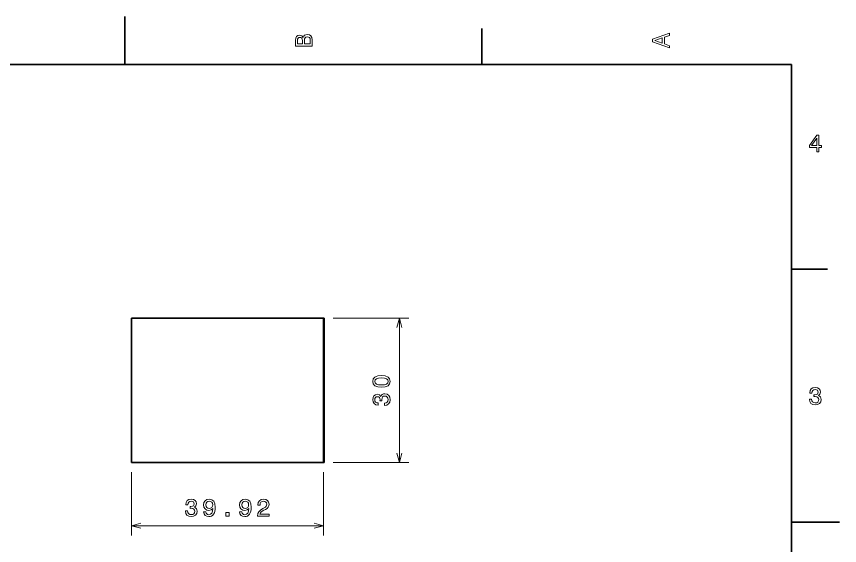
# Model space of a CAD drawing. Extents: x 0 to 297, y 0 to 210.
# Drawn here: x 126 to 297, y 100.1 to 210 of the extents above; entities that cross this region are included whole.
import ezdxf

# ---------------------------------------------------------------- set-up
doc = ezdxf.new("R2010")
doc.units = 0

msp = doc.modelspace()

# ---------------------------------------------------------------- linework, layer by layer
at = {"color": 7, "lineweight": 35, "ltscale": 0.25}
for p, q in [((148.5, 200), (148.5, 210)), ((287, 105), (297, 105))]:
    msp.add_line(p, q, dxfattribs=at)
at = {"color": 7, "lineweight": 35, "ltscale": 0.1875}
for p, q in [((222.699997, 200), (222.699997, 207.5)), ((287, 157.5), (294.5, 157.5))]:
    msp.add_line(p, q, dxfattribs=at)
at = {"color": 7, "lineweight": 35}
for p, q in [((287, 200), (10, 200)), ((287, 10), (287, 200)), ((189.769058, 147.344086), (149.853424, 147.344086)), ((149.853424, 117.344086), (149.853424, 147.344086)), ((189.769058, 147.344086), (189.769058, 117.344086)), ((189.881561, 147.344086), (189.881561, 117.344086)), ((149.853424, 117.344086), (189.769058, 117.344086))]:
    msp.add_line(p, q, dxfattribs=at)
at = {"color": 7, "lineweight": 35, "ltscale": 0.002813}
for p, q in [((189.881561, 147.344086), (189.769058, 147.344086)), ((189.881561, 117.344086), (189.769058, 117.344086))]:
    msp.add_line(p, q, dxfattribs=at)
at = {"color": 7, "lineweight": 13, "ltscale": 0.393969}
for p, q in [((191.769058, 147.344086), (207.527802, 147.344086)), ((191.769058, 117.344086), (207.527802, 117.344086))]:
    msp.add_line(p, q, dxfattribs=at)
at = {"color": 7, "lineweight": 13}
for p, q in [((205.527802, 117.344086), (205.527802, 147.344086)), ((149.853424, 104.216721), (189.769058, 104.216721))]:
    msp.add_line(p, q, dxfattribs=at)
at = {"color": 7, "lineweight": 13, "ltscale": 0.328184}
for p, q in [((149.853424, 115.344086), (149.853424, 102.216721)), ((189.769058, 115.344086), (189.769058, 102.216721))]:
    msp.add_line(p, q, dxfattribs=at)
at = {"color": 7, "lineweight": 13}
for points in [[(185.542007, 205.630417), (185.249496, 205.983429), (185.052811, 206.074219), (184.81073, 206.104477), (184.432495, 206.03891), (184.160156, 205.842224), (183.993729, 205.524506), (183.933212, 205.080704), (183.933212, 203.835022), (187.433212, 203.835022), (187.433212, 205.151306), (187.36261, 205.620331), (187.155838, 205.968307), (186.828018, 206.185165), (186.384216, 206.260818), (186.08667, 206.215424), (185.839554, 206.094391), (185.65799, 205.897705)], [(185.385666, 204.984879), (185.385666, 204.298996), (184.351807, 204.298996), (184.351807, 205.025223), (184.382065, 205.297562), (184.472839, 205.489197), (184.629181, 205.605194), (184.86116, 205.645538), (185.093155, 205.600143), (185.254532, 205.479111), (185.355408, 205.272339)], [(187.014618, 205.095825), (187.014618, 204.298996), (185.809296, 204.298996), (185.809296, 205.050446), (185.844589, 205.368164), (185.9505, 205.595108), (186.132065, 205.731277), (186.394302, 205.776657), (186.671692, 205.731277), (186.863327, 205.605194), (186.979324, 205.393372)], [(261.633209, 203.466858), (261.633209, 203.930847), (260.604401, 204.298996), (260.604401, 205.695969), (261.633209, 206.064133), (261.633209, 206.538193), (258.128174, 205.257217), (258.128174, 204.742798)], [(260.17572, 204.460388), (258.632477, 205), (260.17572, 205.539627)], [(292.277374, 181.916794), (292.731262, 181.916794), (292.731262, 182.784225), (293.23056, 182.784225), (293.23056, 183.187683), (292.731262, 183.187683), (292.731262, 185.341141), (292.272339, 185.341141), (290.739197, 183.228027), (290.739197, 182.784225), (292.277374, 182.784225)], [(291.162842, 183.187683), (292.277374, 184.756134), (292.277374, 183.187683)], [(201.818146, 132.996689), (202.609924, 133.072327), (203.174774, 133.309372), (203.517715, 133.687607), (203.628662, 134.212097), (203.517715, 134.731552), (203.174774, 135.109802), (202.609924, 135.341782), (201.818146, 135.422485), (201.031403, 135.341782), (200.718719, 135.245972), (200.461517, 135.109802), (200.118576, 134.731552), (200.002579, 134.212097), (200.118576, 133.687607), (200.466553, 133.309372), (201.031403, 133.072327)], [(201.818146, 133.480835), (201.207916, 133.521179), (200.76915, 133.647263), (200.511948, 133.874207), (200.421173, 134.212097), (200.511948, 134.544952), (200.76915, 134.771896), (201.207916, 134.89798), (201.818146, 134.938324), (202.433411, 134.89798), (202.872177, 134.771896), (203.129379, 134.544952), (203.215118, 134.212097), (203.129379, 133.874207), (202.872177, 133.647263), (202.433411, 133.521179)], [(290.729126, 130.51622), (290.729126, 130.480911), (290.809814, 129.996765), (291.046844, 129.633652), (291.420044, 129.401657), (291.914276, 129.315933), (292.438782, 129.401657), (292.832153, 129.623566), (293.08429, 129.976593), (293.175079, 130.430481), (293.134735, 130.728027), (293.023773, 130.970108), (292.842224, 131.156708), (292.600159, 131.292877), (292.927948, 131.565216), (293.043945, 131.998932), (292.968292, 132.392303), (292.751434, 132.68985), (292.398407, 132.87645), (291.914276, 132.942017), (291.460388, 132.861313), (291.112396, 132.63942), (290.885468, 132.286392), (290.809814, 131.817368), (290.809814, 131.782074), (291.258636, 131.782074), (291.299011, 132.104828), (291.430115, 132.336823), (291.641937, 132.478027), (291.939484, 132.528473), (292.201721, 132.488113), (292.393372, 132.382217), (292.509369, 132.210739), (292.554749, 131.97876), (292.509369, 131.731628), (292.388336, 131.565216), (292.176514, 131.46434), (291.889069, 131.434082), (291.692383, 131.439133), (291.692383, 131.04071), (291.939484, 131.050797), (292.257202, 131.005417), (292.494232, 130.884369), (292.635468, 130.687683), (292.685883, 130.430481), (292.630402, 130.13797), (292.484161, 129.921112), (292.252167, 129.784943), (291.944519, 129.739563), (291.626801, 129.789993), (291.394806, 129.941284), (291.248566, 130.183365), (291.193085, 130.51622)], [(202.428375, 129.205185), (202.463684, 129.205185), (202.94783, 129.285873), (203.310944, 129.522903), (203.542923, 129.896103), (203.628662, 130.39035), (203.542923, 130.914841), (203.32103, 131.308212), (202.968002, 131.560379), (202.514114, 131.651154), (202.216553, 131.610809), (201.974487, 131.499863), (201.787888, 131.318298), (201.651718, 131.076218), (201.379379, 131.404037), (200.945663, 131.520035), (200.552292, 131.444382), (200.254745, 131.227524), (200.068146, 130.874496), (200.002579, 130.39035), (200.083282, 129.936462), (200.305176, 129.58847), (200.658203, 129.361526), (201.127228, 129.285873), (201.162521, 129.285873), (201.162521, 129.734726), (200.839752, 129.77507), (200.607773, 129.906189), (200.466553, 130.118011), (200.416122, 130.415558), (200.456467, 130.677811), (200.562378, 130.869446), (200.733856, 130.985443), (200.965836, 131.030838), (201.212952, 130.985443), (201.379379, 130.86441), (201.480255, 130.652588), (201.510498, 130.365128), (201.505463, 130.168442), (201.90387, 130.168442), (201.893799, 130.415558), (201.939178, 130.733292), (202.060211, 130.970322), (202.256897, 131.111526), (202.514114, 131.161957), (202.80661, 131.106491), (203.023468, 130.960236), (203.159637, 130.728241), (203.205032, 130.420609), (203.154602, 130.102875), (203.003296, 129.870895), (202.76123, 129.72464), (202.428375, 129.669159)], [(161.068298, 107.316147), (161.068298, 107.280838), (161.148987, 106.796692), (161.386017, 106.433578), (161.759216, 106.201584), (162.253448, 106.11586), (162.777954, 106.201584), (163.171326, 106.423492), (163.423492, 106.77652), (163.514267, 107.230408), (163.473923, 107.527954), (163.362961, 107.770035), (163.181412, 107.956635), (162.939331, 108.092804), (163.267151, 108.365143), (163.383133, 108.798859), (163.307495, 109.19223), (163.090637, 109.489777), (162.73761, 109.676376), (162.253448, 109.741943), (161.799561, 109.66124), (161.451584, 109.439346), (161.22464, 109.086319), (161.148987, 108.617294), (161.148987, 108.582001), (161.597839, 108.582001), (161.638184, 108.904755), (161.769302, 109.136749), (161.981125, 109.277954), (162.278671, 109.3284), (162.540924, 109.28804), (162.732559, 109.182144), (162.848557, 109.010666), (162.893951, 108.778687), (162.848557, 108.531555), (162.727524, 108.365143), (162.515701, 108.264267), (162.228241, 108.234009), (162.031555, 108.239059), (162.031555, 107.840637), (162.278671, 107.850723), (162.59639, 107.805344), (162.833435, 107.684296), (162.97464, 107.48761), (163.02507, 107.230408), (162.969589, 106.937897), (162.823334, 106.721039), (162.591354, 106.584869), (162.283722, 106.53949), (161.965988, 106.58992), (161.734009, 106.741211), (161.587753, 106.983292), (161.532272, 107.316147)], [(164.864838, 107.084152), (164.940491, 106.685745), (165.157349, 106.378098), (165.50029, 106.186462), (165.954178, 106.11586), (166.251724, 106.151154), (166.519012, 106.241943), (166.745972, 106.39827), (166.937607, 106.620178), (167.088898, 106.897552), (167.19986, 107.240494), (167.265411, 107.633865), (167.290634, 108.087753), (167.204895, 108.798859), (166.957779, 109.318298), (166.564407, 109.630981), (166.02478, 109.741943), (165.530548, 109.651154), (165.157349, 109.409088), (164.915268, 109.035889), (164.834579, 108.566864), (164.915268, 108.082718), (165.152298, 107.714554), (165.505325, 107.482574), (165.954178, 107.406921), (166.428238, 107.502747), (166.786316, 107.795258), (166.705612, 107.235458), (166.544235, 106.837036), (166.297119, 106.600006), (165.959229, 106.524353), (165.696976, 106.559662), (165.505325, 106.670609), (165.379242, 106.847122), (165.328812, 107.084152)], [(172.336884, 107.084152), (172.412537, 106.685745), (172.629395, 106.378098), (172.972336, 106.186462), (173.426224, 106.11586), (173.72377, 106.151154), (173.991058, 106.241943), (174.218018, 106.39827), (174.409653, 106.620178), (174.560944, 106.897552), (174.671906, 107.240494), (174.737457, 107.633865), (174.76268, 108.087753), (174.676941, 108.798859), (174.429825, 109.318298), (174.036453, 109.630981), (173.496826, 109.741943), (173.002594, 109.651154), (172.629395, 109.409088), (172.387314, 109.035889), (172.306625, 108.566864), (172.387314, 108.082718), (172.624344, 107.714554), (172.977371, 107.482574), (173.426224, 107.406921), (173.900284, 107.502747), (174.258362, 107.795258), (174.177658, 107.235458), (174.016281, 106.837036), (173.769165, 106.600006), (173.431274, 106.524353), (173.169022, 106.559662), (172.977371, 106.670609), (172.851288, 106.847122), (172.800858, 107.084152)], [(176.052734, 106.216721), (178.458359, 106.216721), (178.458359, 106.650436), (176.557053, 106.650436), (176.662964, 106.887466), (176.844528, 107.084152), (177.404327, 107.44223), (177.701874, 107.593521), (178.034729, 107.810379), (178.271759, 108.062546), (178.407928, 108.360092), (178.458359, 108.697983), (178.37262, 109.121613), (178.13559, 109.454468), (177.772476, 109.66629), (177.303452, 109.741943), (176.819305, 109.656204), (176.451157, 109.419174), (176.214111, 109.040924), (176.133423, 108.541641), (176.133423, 108.471039), (176.592361, 108.471039), (176.592361, 108.511383), (176.637756, 108.854324), (176.773926, 109.106491), (176.990784, 109.267868), (177.278244, 109.323349), (177.57074, 109.272919), (177.787613, 109.146835), (177.928818, 108.95015), (177.979248, 108.703033), (177.943939, 108.471039), (177.848129, 108.274353), (177.686737, 108.10289), (177.464844, 107.951584), (177.167297, 107.790207), (176.67305, 107.477524), (176.325073, 107.144669), (176.118301, 106.741211), (176.052734, 106.231857)], [(165.323776, 108.571915), (165.374207, 108.884583), (165.515411, 109.131699), (165.73732, 109.28804), (166.02478, 109.343521), (166.322327, 109.28804), (166.549286, 109.131699), (166.690491, 108.889633), (166.745972, 108.57695), (166.690491, 108.259232), (166.549286, 108.022202), (166.317291, 107.875946), (166.009659, 107.825516), (165.732269, 107.875946), (165.515411, 108.022202), (165.374207, 108.254181)], [(172.795822, 108.571915), (172.846252, 108.884583), (172.987457, 109.131699), (173.209366, 109.28804), (173.496826, 109.343521), (173.794373, 109.28804), (174.021332, 109.131699), (174.162537, 108.889633), (174.218018, 108.57695), (174.162537, 108.259232), (174.021332, 108.022202), (173.789337, 107.875946), (173.481705, 107.825516), (173.204315, 107.875946), (172.987457, 108.022202), (172.846252, 108.254181)], [(169.463257, 106.216721), (170.159225, 106.216721), (170.159225, 106.968155), (169.463257, 106.968155)]]:
    msp.add_lwpolyline(points, close=True, dxfattribs=at)
for points in [[(206.045441, 145.412231), (205.527802, 147.344086), (205.010162, 145.412231)], [(205.010162, 119.275925), (205.527802, 117.344086), (206.045441, 119.275925)], [(151.785278, 104.73436), (149.853424, 104.216721), (151.785278, 103.699081)], [(187.837204, 103.699081), (189.769058, 104.216721), (187.837204, 104.73436)]]:
    msp.add_lwpolyline(points, dxfattribs=at)

doc.saveas('drawing.dxf')
